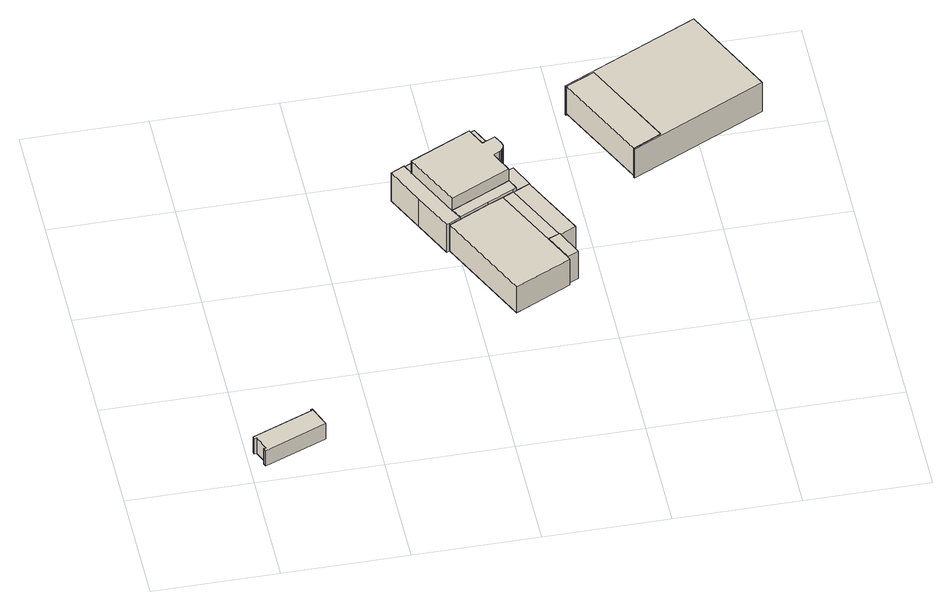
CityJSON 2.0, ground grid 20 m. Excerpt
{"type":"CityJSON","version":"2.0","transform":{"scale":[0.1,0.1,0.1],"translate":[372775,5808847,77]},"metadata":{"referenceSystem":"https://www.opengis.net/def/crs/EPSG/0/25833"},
"CityObjects":{
"building1":{"type":"Building","attributes":{"Gemeindeschluessel":"11000006","BezugspunktDach":"2200","function":"31001_3212","measuredHeight":3.19,"storeysAboveGround":1},"address":[{"country":"Germany","locality":"Berlin","thoroughfareNumber":"22 (5)","thoroughfareName":"Golfweg"}],"geometry":[{"type":"Solid","lod":"1","boundaries":[[[[0,1,2,3,4,5,6,7,8,9]],[[10,11,12,13,14,15,16,17,18,19]],[[10,19,9,8]],[[11,10,8,7]],[[12,11,7,6]],[[13,12,6,5]],[[14,13,5,4]],[[15,14,4,3]],[[16,15,3,2]],[[17,16,2,1]],[[18,17,1,0]],[[19,18,0,9]]]]}]},
"building2":{"type":"Building","attributes":{"Gemeindeschluessel":"11000006","function":"31001_3210"},"address":[{"country":"Germany","locality":"Berlin","thoroughfareNumber":"22 (1)","thoroughfareName":"Golfweg"}],"children":["building2-1","building2-2","building2-3","building2-4","building2-5","building2-6","building2-7"]},
"building2-1":{"type":"BuildingPart","attributes":{"BezugspunktDach":"2200","measuredHeight":7.14,"storeysAboveGround":2},"parents":["building2"],"geometry":[{"type":"MultiSurface","lod":"1","boundaries":[[[20,21,22,23,24,25,26,27,28,29,30,31,32,33,34]],[[35,36,37,38,39,40,41,42,43,44,45,46,47,48,49]],[[50,51,52,34,33]],[[36,53,50,35,33,32]],[[54,53,32,31]],[[38,37,31,30]],[[39,38,30,29]],[[40,39,29,28]],[[41,40,28,27]],[[42,41,27,26]],[[43,42,26,25]],[[44,43,25,24]],[[45,44,24,23]],[[46,45,23,22]],[[55,56,22,21]],[[57,58,59,21,20]],[[60,61,62,63,64,20,34]],[[35,65,51,50]],[[65,49,52,51]],[[35,50,53,36]],[[37,36,53,54]],[[66,67,68,55]],[[46,56,55,47]],[[69,48,70,58,57]],[[70,47,59,58]],[[49,71,62,61,60]],[[48,64,63,62,71]]]}]},
"building2-2":{"type":"BuildingPart","attributes":{"BezugspunktDach":"2200","measuredHeight":5.38,"storeysAboveGround":2},"parents":["building2"],"geometry":[{"type":"MultiSurface","lod":"1","boundaries":[[[72,73,74,75,76,77]],[[78,79,80,81,82,83]],[[80,79,75,74]],[[81,80,74,73]],[[82,81,73,72]],[[83,82,72,77]],[[83,77,84,85]],[[78,86,87,76]],[[85,84,87,88,86]],[[76,75,79,78]]]}]},
"building2-3":{"type":"BuildingPart","attributes":{"BezugspunktDach":"2200","measuredHeight":7.99,"storeysAboveGround":2},"parents":["building2"],"geometry":[{"type":"MultiSurface","lod":"1","boundaries":[[[52,51,50,53,54,89,90,91]],[[92,93,94,95,96,97,98,99]],[[92,99,91,90]],[[93,92,90,89]],[[94,93,89,54]],[[95,94,37,36]],[[96,95,100,36,35]],[[97,96,35,65]],[[98,97,51,65,49]],[[36,37,54,53]],[[35,36,100,53,50]],[[65,35,50,51]],[[49,65,51,52]],[[98,52,91,99]]]}]},
"building2-4":{"type":"BuildingPart","attributes":{"BezugspunktDach":"2200","measuredHeight":6.66,"storeysAboveGround":2},"parents":["building2"],"geometry":[{"type":"MultiSurface","lod":"1","boundaries":[[[101,102,103,104,63,62,61,105,106]],[[99,98,107,108,85,83,109,110,111]],[[99,111,106,105]],[[98,99,105,61],[98,52,91,99]],[[107,98,61,49,71]],[[108,107,62,71,48,63]],[[112,77,84,104,103]],[[109,83,103,102]],[[110,109,102,101]],[[111,110,101,106]],[[52,98,99,91]],[[71,49,61,62]],[[63,48,71,62]],[[85,108,63,104]],[[83,113,85,84,77,112]]]}]},
"building2-5":{"type":"BuildingPart","attributes":{"BezugspunktDach":"2200","measuredHeight":6.83,"storeysAboveGround":2},"parents":["building2"],"geometry":[{"type":"MultiSurface","lod":"1","boundaries":[[[114,115,116,117,59,58,57]],[[118,68,67,119,86,85,108]],[[118,108,57,48,70]],[[68,118,58,70,47]],[[120,66,55,59,117]],[[119,67,117,116]],[[87,76,78,76,121,116,115]],[[85,84,87,115,114]],[[63,104,114,57]],[[70,48,57,58]],[[47,70,58,59]],[[67,68,55,66,120]],[[86,78,76,87]],[[119,121,76,78]],[[87,84,85,86]],[[108,85,104,63]]]}]},
"building2-6":{"type":"BuildingPart","attributes":{"BezugspunktDach":"2200","measuredHeight":5.33,"storeysAboveGround":2},"parents":["building2"],"geometry":[{"type":"Solid","lod":"1","boundaries":[[[[55,66,122,123,124,56]],[[125,126,127,67,68,128]],[[125,128,56,124]],[[126,125,124,123]],[[127,126,123,122]],[[67,127,122,66]],[[128,68,55,47,46,56]],[[68,67,66,55]],[[56,46,47,55]]]]}]},
"building2-7":{"type":"BuildingPart","attributes":{"BezugspunktDach":"2200","measuredHeight":5.38,"storeysAboveGround":2},"parents":["building2"],"geometry":[{"type":"MultiSurface","lod":"1","boundaries":[[[75,129,121,76]],[[119,130,79,78]],[[130,119,121,129]],[[79,130,129,75]],[[131,119,78,76,121]],[[75,76,78,79]]]}]},
"building3":{"type":"Building","attributes":{"Gemeindeschluessel":"11000006","BezugspunktDach":"2200","function":"51009_1610","measuredHeight":5.69,"storeysAboveGround":0},"address":[{"country":"Germany","locality":"Berlin"}],"geometry":[{"type":"Solid","lod":"1","boundaries":[[[[132,133,134,135]],[[130,136,80,79]],[[130,79,135,134]],[[136,130,134,133]],[[80,136,133,132]],[[79,80,132,135]]]]}]},
"building4":{"type":"Building","attributes":{"Gemeindeschluessel":"11000006","BezugspunktDach":"2200","function":"51009_1610","measuredHeight":5.08,"storeysAboveGround":0},"address":[{"country":"Germany","locality":"Berlin"}],"geometry":[{"type":"Solid","lod":"1","boundaries":[[[[137,138,122,139]],[[140,141,142,143]],[[140,143,139,122]],[[141,140,122,138]],[[142,141,138,137]],[[143,142,137,139]]]]}]},
"building5":{"type":"Building","attributes":{"Gemeindeschluessel":"11000006","BezugspunktDach":"2200","function":"51009_1610","measuredHeight":5.59,"storeysAboveGround":0},"address":[{"country":"Germany","locality":"Berlin"}],"geometry":[{"type":"Solid","lod":"1","boundaries":[[[[144,145,146,147]],[[148,149,150,151]],[[148,151,147,146]],[[149,148,146,145]],[[150,149,145,144]],[[151,150,144,147]]]]}]},
"building6":{"type":"Building","attributes":{"Gemeindeschluessel":"11000006","BezugspunktDach":"2200","function":"31001_3210","measuredHeight":5.98,"storeysAboveGround":1},"address":[{"country":"Germany","locality":"Berlin","thoroughfareNumber":"22 (2)","thoroughfareName":"Golfweg"}],"geometry":[{"type":"Solid","lod":"1","boundaries":[[[[147,146,145,144,152,153,154,155]],[[156,157,158,159,160,161,162,163]],[[156,163,155,154]],[[157,156,154,153]],[[158,157,153,152]],[[159,158,152,144]],[[160,159,144,145]],[[161,160,145,146]],[[162,161,146,147]],[[163,162,147,155]]]]}]}
},
"vertices":[
[7,37,62],[11,38,62],[21,14,62],[17,13,62],[19,8,62],[119,48,62],[105,83,62],[103,82,62],[104,80,62],[6,41,62],[104,80,30],[103,82,30],[105,83,30],[119,48,30],[19,8,30],[17,13,30],[21,14,30],[11,38,30],[7,37,30],[6,41,30],
[396,461,89],[492,507,89],[482,528,89],[476,542,89],[486,547,89],[489,549,89],[491,552,89],[493,555,89],[494,559,89],[493,562,89],[492,566,89],[485,580,89],[464,570,89],[450,600,89],[352,553,89],[450,600,17],[464,570,17],[485,580,17],[492,566,17],[493,562,17],[494,559,17],[493,555,17],[491,552,17],[489,549,17],[486,547,17],[476,542,17],[482,528,17],[492,507,17],[396,461,17],[352,553,17],[450,600,62],[412,581,62],[352,553,62],[464,570,62],[485,580,62],[492,507,59],[482,528,59],[396,461,65],[444,484,65],[492,507,65],[352,553,19],[352,553,64],[374,507,64],[396,461,64],[396,461,51],[412,581,17],[500,490,59],[500,490,6],[492,507,6],[396,461,40],[444,484,17],[374,507,17],
[459,284,60],[549,327,60],[548,331,60],[527,375,60],[477,478,60],[387,435,60],[477,478,6],[527,375,6],[548,331,6],[549,327,6],[459,284,6],[387,435,6],[405,444,60],[405,444,6],[452,467,6],[452,467,60],[452,467,31],
[463,627,62],[403,599,62],[344,570,62],[403,599,6],[463,627,6],[485,580,6],[464,570,6],[450,600,6],[412,581,6],[352,553,6],[344,570,6],[464,570,43],
[352,496,64],[382,433,64],[387,435,64],[405,444,64],[344,570,64],[322,559,64],[374,507,6],[396,461,6],[382,433,6],[352,496,6],[322,559,6],[387,435,36],[390,437,6],
[405,444,65],[452,467,65],[495,487,65],[500,490,65],[444,484,6],[495,487,6],[500,490,14],[495,487,60],
[522,500,59],[523,500,59],[505,539,59],[505,539,6],[523,500,6],[522,500,6],[482,528,6],
[545,383,60],[545,383,6],[495,487,23],
[548,331,62],[565,339,62],[545,383,62],[527,375,62],[565,339,6],
[545,383,59],[572,396,59],[495,487,59],[522,500,8],[572,396,8],[545,383,8],[495,487,8],
[689,535,68],[735,558,68],[663,709,68],[616,687,68],[663,709,12],[735,558,12],[689,535,12],[616,687,12],
[690,533,68],[907,637,68],[833,793,68],[615,689,68],[833,793,8],[907,637,8],[690,533,8],[689,535,8],[735,558,8],[663,709,8],[616,687,8],[615,689,8]
]}
